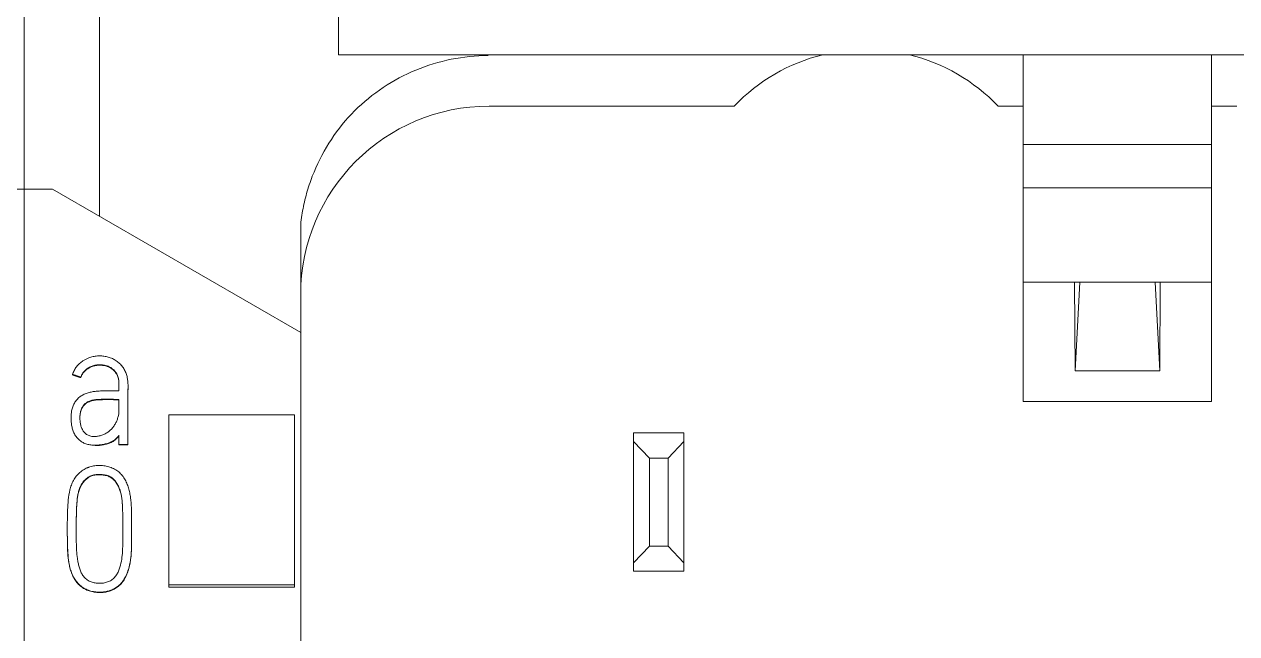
# Model space of a CAD drawing. Header units: millimetres. Extents: x 42151 to 59780, y 37376 to 44547.
# Drawn here: x 47961.03 to 47980.33, y 43298.85 to 43308.55 of the extents above; entities that cross this region are included whole.
import ezdxf

# ---------------------------------------------------------------- set-up
doc = ezdxf.new("R2010")
doc.units = ezdxf.units.MM
doc.set_wipeout_variables(frame=1)
doc.layers.add('000-PI-Oprema', color=30, linetype='Continuous', lineweight=5)
doc.layers.add('SI-ORMAR-Oprema', color=30, linetype='Continuous', lineweight=5)
doc.layers.add('004-PI-DIN Šina', color=3, linetype='Continuous')

# ---------------------------------------------------------------- blocks, each defined once
blk = doc.blocks.new('6ES7521-1BL00-0AB0')
blk.add_wipeout([(-17.4, 69.029), (17.4, 69.029), (17.4, -77.971), (-17.4, -77.971)]).dxf.layer = 'SI-ORMAR-Oprema'
blk.add_wipeout([(-17.4, 69.029), (17.4, 69.029), (17.4, -77.971), (-17.4, -77.971)]).dxf.layer = 'SI-ORMAR-Oprema'
at = {"layer": 'SI-ORMAR-Oprema'}
for p, q in [((-12.4, 58.845), (-12.4, 69.029)), ((-17.4, 62.279), (-17.4, 56.709)), ((17.4, 62.279), (17.4, 56.709)), ((-16.2, 56.276), (-16.2, 61.023)), ((12.4, 58.845), (-12.4, 58.845)), ((-1.5, 58.845), (-1.5, 57.418)), ((1.5, 58.845), (1.5, 57.418)), ((-6.1, 58.029), (-10, 58.029)), ((-1.5, 58.029), (-1.9, 58.029)), ((1.9, 58.029), (1.5, 58.029)), ((-1.5, 57.418), (-1.5, 56.729)), ((-1.5, 57.418), (1.5, 57.418)), ((1.5, 57.418), (1.5, 56.729)), ((-17.4, 56.709), (-17.4, -56.709)), ((-16.95, 56.709), (-17.4, 56.709)), ((-16.95, 56.709), (-13, 54.429)), ((-1.5, 56.729), (-1.5, 55.229)), ((-1.5, 56.729), (1.5, 56.729)), ((1.5, 56.729), (1.5, 55.229)), ((17.4, 56.709), (16.95, 56.709)), ((17.4, 56.709), (17.4, -56.709)), ((-13, 56.149), (-13, 54.429)), ((-1.5, 55.229), (-1.5, 53.329)), ((-1.5, 55.229), (1.5, 55.229)), ((-0.682, 55.229), (-0.674, 53.818)), ((-0.6, 55.229), (-0.674, 53.818)), ((0.674, 53.818), (0.6, 55.229)), ((0.674, 53.818), (0.682, 55.229)), ((1.5, 55.229), (1.5, 53.329)), ((-13, 54.429), (-13, -54.387)), ((-16.632, 53.759), (-16.632, 53.753)), ((-16.499, 53.715), (-16.499, 53.709)), ((-0.674, 53.818), (0.674, 53.818)), ((-15.748, 53.558), (-15.748, 53.565)), ((-15.892, 53.359), (-15.892, 53.221)), ((1.5, 53.329), (-1.5, 53.329)), ((-15.1, 50.411), (-15.1, 53.115)), ((-13.1, 53.115), (-15.1, 53.115)), ((-13.1, 50.411), (-13.1, 53.115)), ((-16.655, 53.07), (-16.655, 53.064)), ((-15.892, 52.791), (-15.892, 52.647)), ((-7.7, 52.829), (-6.9, 52.829)), ((-7.7, 52.695), (-7.7, 52.829)), ((-7.45, 52.429), (-7.7, 52.695)), ((-7.7, 50.762), (-7.7, 52.695)), ((-6.9, 52.695), (-7.15, 52.429)), ((-6.9, 52.829), (-6.9, 52.695)), ((-6.9, 52.695), (-6.9, 50.762)), ((-15.892, 52.647), (-15.892, 52.641)), ((-15.892, 52.647), (-15.75, 52.647)), ((-15.75, 52.641), (-15.892, 52.641)), ((-15.75, 52.647), (-15.75, 52.641)), ((-7.15, 52.429), (-7.45, 52.429)), ((-7.45, 52.429), (-7.45, 51.029)), ((-7.15, 51.029), (-7.15, 52.429)), ((-16.715, 51.315), (-16.715, 51.309)), ((-15.691, 51.267), (-15.691, 51.273)), ((-7.7, 50.762), (-7.45, 51.029)), ((-7.45, 51.029), (-7.15, 51.029)), ((-7.15, 51.029), (-6.9, 50.762)), ((-7.7, 50.629), (-7.7, 50.762)), ((-6.9, 50.762), (-6.9, 50.629)), ((-6.9, 50.629), (-7.7, 50.629)), ((-15.1, 50.377), (-15.1, 50.411)), ((-13.1, 50.411), (-15.1, 50.411)), ((-13.1, 50.377), (-15.1, 50.377)), ((-13.1, 50.377), (-13.1, 50.411))]:
    blk.add_line(p, q, dxfattribs=at)
for centre, radius, start, end in [((-4, 56.029), 2.9, 103.753, 136.3972), ((-4, 56.029), 2.9, 43.6028, 76.247), ((-10, 55.029), 3, 90, 180)]:
    blk.add_arc(centre, radius, start, end, dxfattribs=at)
for points, knots in [([(-10.017, 58.833), (-10.411, 58.833), (-11.195, 58.672), (-12.198, 58.011), (-12.691, 57.261), (-12.857, 56.8), (-12.885, 56.709)], [0, 0, 0, 0, 0.308367, 0.616734, 0.925101, 1, 1, 1, 1]), ([(-15.75, 52.647), (-15.75, 52.74), (-15.75, 52.833), (-15.75, 52.972), (-15.75, 53.018), (-15.75, 53.111), (-15.75, 53.158), (-15.75, 53.227), (-15.75, 53.25), (-15.751, 53.297), (-15.751, 53.343), (-15.751, 53.39), (-15.751, 53.436), (-15.75, 53.459), (-15.749, 53.529), (-15.747, 53.575), (-15.751, 53.644), (-15.753, 53.668), (-15.761, 53.714), (-15.766, 53.736), (-15.78, 53.78), (-15.789, 53.802), (-15.804, 53.833), (-15.81, 53.843), (-15.822, 53.863), (-15.829, 53.873), (-15.849, 53.9), (-15.865, 53.918), (-15.89, 53.942), (-15.899, 53.95), (-15.917, 53.964), (-15.927, 53.971), (-15.956, 53.99), (-15.976, 54.002), (-16.008, 54.016), (-16.019, 54.021), (-16.041, 54.029), (-16.052, 54.032), (-16.085, 54.042), (-16.108, 54.047), (-16.143, 54.051), (-16.155, 54.053), (-16.178, 54.054), (-16.19, 54.055), (-16.224, 54.054), (-16.248, 54.053), (-16.282, 54.048), (-16.294, 54.046), (-16.317, 54.041), (-16.328, 54.038), (-16.384, 54.021), (-16.426, 54.002), (-16.485, 53.963), (-16.503, 53.949), (-16.537, 53.917), (-16.553, 53.901), (-16.574, 53.873), (-16.581, 53.863), (-16.594, 53.844), (-16.611, 53.813), (-16.625, 53.781), (-16.632, 53.759)], [0, 0, 0, 0, 0.125, 0.125, 0.1875, 0.1875, 0.25, 0.25, 0.28125, 0.28125, 0.3125, 0.34375, 0.34375, 0.375, 0.375, 0.4375, 0.4375, 0.46875, 0.46875, 0.5, 0.5, 0.53125, 0.53125, 0.546875, 0.546875, 0.5625, 0.5625, 0.59375, 0.59375, 0.609375, 0.609375, 0.625, 0.625, 0.65625, 0.65625, 0.671875, 0.671875, 0.6875, 0.6875, 0.71875, 0.71875, 0.734375, 0.734375, 0.75, 0.75, 0.78125, 0.78125, 0.796875, 0.796875, 0.8125, 0.8125, 0.875, 0.875, 0.90625, 0.90625, 0.9375, 0.9375, 0.953125, 0.953125, 0.96875, 1, 1, 1, 1]), ([(-16.499, 53.715), (-16.493, 53.735), (-16.484, 53.753), (-16.469, 53.779), (-16.463, 53.788), (-16.45, 53.804), (-16.444, 53.812), (-16.422, 53.834), (-16.406, 53.846), (-16.371, 53.869), (-16.353, 53.878), (-16.316, 53.893), (-16.296, 53.9), (-16.256, 53.909), (-16.236, 53.912), (-16.205, 53.913), (-16.195, 53.913), (-16.174, 53.913), (-16.164, 53.912), (-16.133, 53.908), (-16.113, 53.904), (-16.084, 53.896), (-16.075, 53.892), (-16.056, 53.885), (-16.046, 53.88), (-16.019, 53.866), (-16.002, 53.854), (-15.979, 53.834), (-15.972, 53.827), (-15.958, 53.812), (-15.945, 53.796), (-15.934, 53.779), (-15.924, 53.761), (-15.92, 53.752), (-15.908, 53.723), (-15.902, 53.704), (-15.897, 53.673), (-15.895, 53.663), (-15.893, 53.643), (-15.893, 53.633), (-15.892, 53.602), (-15.892, 53.582), (-15.892, 53.541), (-15.892, 53.52), (-15.892, 53.5)], [0, 0, 0, 0, 0.0625, 0.0625, 0.09375, 0.09375, 0.125, 0.125, 0.1875, 0.1875, 0.25, 0.25, 0.3125, 0.3125, 0.375, 0.375, 0.40625, 0.40625, 0.4375, 0.4375, 0.5, 0.5, 0.53125, 0.53125, 0.5625, 0.5625, 0.625, 0.625, 0.65625, 0.65625, 0.6875, 0.71875, 0.71875, 0.75, 0.75, 0.8125, 0.8125, 0.84375, 0.84375, 0.875, 0.875, 0.9375, 0.9375, 1, 1, 1, 1]), ([(-15.892, 53.587), (-15.892, 53.596), (-15.892, 53.606), (-15.892, 53.626), (-15.893, 53.636), (-15.895, 53.657), (-15.897, 53.667), (-15.902, 53.697), (-15.908, 53.716), (-15.919, 53.745), (-15.924, 53.754), (-15.934, 53.772), (-15.945, 53.789), (-15.958, 53.805), (-15.971, 53.82), (-15.979, 53.827), (-16.002, 53.848), (-16.018, 53.859), (-16.045, 53.874), (-16.055, 53.878), (-16.074, 53.886), (-16.093, 53.893), (-16.113, 53.898), (-16.133, 53.902), (-16.143, 53.903), (-16.174, 53.907), (-16.195, 53.908), (-16.225, 53.906), (-16.235, 53.905), (-16.256, 53.902), (-16.266, 53.9), (-16.296, 53.894), (-16.315, 53.887), (-16.344, 53.876), (-16.353, 53.871), (-16.371, 53.862), (-16.38, 53.857), (-16.406, 53.84), (-16.422, 53.827), (-16.444, 53.806), (-16.451, 53.798), (-16.463, 53.782), (-16.474, 53.765), (-16.484, 53.747), (-16.492, 53.728), (-16.496, 53.719), (-16.499, 53.709)], [0, 0, 0, 0, 0.033132, 0.033132, 0.067663, 0.067663, 0.102194, 0.102194, 0.171256, 0.171256, 0.205787, 0.205787, 0.240318, 0.274849, 0.274849, 0.30938, 0.30938, 0.378442, 0.378442, 0.412973, 0.412973, 0.447504, 0.482035, 0.482035, 0.516566, 0.516566, 0.585628, 0.585628, 0.620159, 0.620159, 0.65469, 0.65469, 0.723752, 0.723752, 0.758283, 0.758283, 0.792814, 0.792814, 0.861876, 0.861876, 0.896407, 0.896407, 0.930938, 0.965469, 0.965469, 1, 1, 1, 1]), ([(-15.892, 53.5), (-15.936, 53.501), (-15.98, 53.501), (-16.046, 53.5), (-16.068, 53.5), (-16.112, 53.499), (-16.156, 53.498), (-16.2, 53.496), (-16.244, 53.493), (-16.266, 53.491), (-16.31, 53.485), (-16.332, 53.481), (-16.364, 53.474), (-16.374, 53.471), (-16.396, 53.465), (-16.406, 53.461), (-16.437, 53.45), (-16.457, 53.44), (-16.494, 53.419), (-16.512, 53.406), (-16.546, 53.377), (-16.561, 53.361), (-16.588, 53.327), (-16.599, 53.309), (-16.619, 53.269), (-16.627, 53.249), (-16.64, 53.207), (-16.645, 53.186), (-16.65, 53.153), (-16.651, 53.142), (-16.653, 53.121), (-16.656, 53.088), (-16.656, 53.056), (-16.653, 53.012), (-16.651, 52.991), (-16.647, 52.958), (-16.645, 52.947), (-16.641, 52.926), (-16.639, 52.915), (-16.631, 52.883), (-16.624, 52.863), (-16.611, 52.833), (-16.606, 52.823), (-16.596, 52.803), (-16.59, 52.794), (-16.572, 52.767), (-16.559, 52.75), (-16.536, 52.726), (-16.528, 52.719), (-16.511, 52.705), (-16.502, 52.698), (-16.474, 52.68), (-16.455, 52.67), (-16.424, 52.658), (-16.414, 52.654), (-16.392, 52.648), (-16.382, 52.645), (-16.35, 52.638), (-16.328, 52.635), (-16.284, 52.632), (-16.262, 52.633), (-16.218, 52.635), (-16.196, 52.638), (-16.153, 52.645), (-16.131, 52.649), (-16.099, 52.656), (-16.088, 52.659), (-16.067, 52.665), (-16.057, 52.668), (-16.026, 52.68), (-16.006, 52.689), (-15.978, 52.707), (-15.969, 52.713), (-15.952, 52.727), (-15.944, 52.734), (-15.92, 52.757), (-15.905, 52.773), (-15.892, 52.791)], [0, 0, 0, 0, 0.0625, 0.0625, 0.09375, 0.09375, 0.125, 0.15625, 0.15625, 0.1875, 0.1875, 0.21875, 0.21875, 0.234375, 0.234375, 0.25, 0.25, 0.28125, 0.28125, 0.3125, 0.3125, 0.34375, 0.34375, 0.375, 0.375, 0.40625, 0.40625, 0.4375, 0.4375, 0.453125, 0.453125, 0.46875, 0.5, 0.5, 0.53125, 0.53125, 0.546875, 0.546875, 0.5625, 0.5625, 0.59375, 0.59375, 0.609375, 0.609375, 0.625, 0.625, 0.65625, 0.65625, 0.671875, 0.671875, 0.6875, 0.6875, 0.71875, 0.71875, 0.734375, 0.734375, 0.75, 0.75, 0.78125, 0.78125, 0.8125, 0.8125, 0.84375, 0.84375, 0.875, 0.875, 0.890625, 0.890625, 0.90625, 0.90625, 0.9375, 0.9375, 0.953125, 0.953125, 0.96875, 0.96875, 1, 1, 1, 1]), ([(-15.892, 53.221), (-15.891, 53.182), (-15.894, 53.143), (-15.904, 53.095), (-15.907, 53.086), (-15.912, 53.067), (-15.915, 53.057), (-15.924, 53.029), (-15.932, 53.011), (-15.949, 52.977), (-15.959, 52.96), (-15.975, 52.935), (-15.981, 52.927), (-15.993, 52.912), (-15.999, 52.904), (-16.019, 52.882), (-16.033, 52.869), (-16.064, 52.845), (-16.08, 52.834), (-16.106, 52.819), (-16.115, 52.815), (-16.133, 52.806), (-16.142, 52.803), (-16.169, 52.792), (-16.188, 52.786), (-16.227, 52.777), (-16.246, 52.774), (-16.276, 52.771), (-16.286, 52.771), (-16.305, 52.772), (-16.315, 52.773), (-16.345, 52.778), (-16.364, 52.784), (-16.391, 52.796), (-16.399, 52.801), (-16.416, 52.812), (-16.423, 52.818), (-16.438, 52.831), (-16.445, 52.839), (-16.457, 52.854), (-16.463, 52.862), (-16.473, 52.879), (-16.478, 52.888), (-16.486, 52.906), (-16.49, 52.915), (-16.499, 52.942), (-16.504, 52.962), (-16.509, 52.991), (-16.51, 53), (-16.512, 53.02), (-16.516, 53.069), (-16.514, 53.117), (-16.504, 53.166), (-16.501, 53.175), (-16.495, 53.194), (-16.492, 53.203), (-16.48, 53.231), (-16.471, 53.248), (-16.453, 53.272), (-16.446, 53.279), (-16.432, 53.293), (-16.424, 53.299), (-16.408, 53.311), (-16.4, 53.316), (-16.382, 53.326), (-16.373, 53.33), (-16.346, 53.341), (-16.327, 53.347), (-16.288, 53.355), (-16.268, 53.358), (-16.229, 53.362), (-16.209, 53.362), (-16.169, 53.364), (-16.149, 53.364), (-16.09, 53.365), (-16.05, 53.365), (-15.971, 53.364), (-15.931, 53.362), (-15.892, 53.359)], [0, 0, 0, 0, 0.0625, 0.0625, 0.078125, 0.078125, 0.09375, 0.09375, 0.125, 0.125, 0.15625, 0.15625, 0.171875, 0.171875, 0.1875, 0.1875, 0.21875, 0.21875, 0.25, 0.25, 0.265625, 0.265625, 0.28125, 0.28125, 0.3125, 0.3125, 0.34375, 0.34375, 0.359375, 0.359375, 0.375, 0.375, 0.40625, 0.40625, 0.421875, 0.421875, 0.4375, 0.4375, 0.453125, 0.453125, 0.46875, 0.46875, 0.484375, 0.484375, 0.5, 0.5, 0.53125, 0.53125, 0.546875, 0.546875, 0.5625, 0.625, 0.625, 0.640625, 0.640625, 0.65625, 0.65625, 0.6875, 0.6875, 0.703125, 0.703125, 0.71875, 0.71875, 0.734375, 0.734375, 0.75, 0.75, 0.78125, 0.78125, 0.8125, 0.8125, 0.84375, 0.84375, 0.875, 0.875, 0.9375, 0.9375, 1, 1, 1, 1]), ([(-15.892, 53.353), (-15.931, 53.356), (-15.969, 53.358), (-16.046, 53.359), (-16.085, 53.359), (-16.143, 53.358), (-16.162, 53.357), (-16.2, 53.357), (-16.22, 53.356), (-16.258, 53.353), (-16.277, 53.351), (-16.306, 53.345), (-16.316, 53.343), (-16.335, 53.338), (-16.344, 53.335), (-16.372, 53.325), (-16.39, 53.316), (-16.415, 53.3), (-16.423, 53.294), (-16.438, 53.281), (-16.445, 53.274), (-16.458, 53.259), (-16.464, 53.251), (-16.475, 53.234), (-16.479, 53.225), (-16.488, 53.207), (-16.491, 53.198), (-16.498, 53.18), (-16.501, 53.17), (-16.511, 53.129), (-16.515, 53.096), (-16.515, 53.064)], [0, 0, 0, 0, 0.14645, 0.14645, 0.292901, 0.292901, 0.366126, 0.366126, 0.439351, 0.439351, 0.512576, 0.512576, 0.549189, 0.549189, 0.585802, 0.585802, 0.659027, 0.659027, 0.695639, 0.695639, 0.732252, 0.732252, 0.768865, 0.768865, 0.805477, 0.805477, 0.84209, 0.84209, 0.878702, 0.878702, 1, 1, 1, 1]), ([(-15.892, 52.785), (-15.905, 52.767), (-15.92, 52.751), (-15.943, 52.728), (-15.951, 52.721), (-15.969, 52.707), (-15.978, 52.701), (-16.005, 52.683), (-16.025, 52.674), (-16.066, 52.659), (-16.087, 52.653), (-16.13, 52.643), (-16.151, 52.639), (-16.194, 52.632), (-16.227, 52.628), (-16.26, 52.627), (-16.272, 52.627)], [0, 0, 0, 0, 0.15321, 0.15321, 0.229815, 0.229815, 0.306419, 0.306419, 0.459629, 0.459629, 0.612839, 0.612839, 0.766049, 0.766049, 0.919258, 1, 1, 1, 1]), ([(-16.374, 52.283), (-16.348, 52.293), (-16.322, 52.3), (-16.269, 52.309), (-16.243, 52.312), (-16.188, 52.313), (-16.161, 52.311), (-16.108, 52.304), (-16.082, 52.298), (-16.029, 52.283), (-16.004, 52.273), (-15.968, 52.256), (-15.956, 52.25), (-15.933, 52.236), (-15.921, 52.228), (-15.889, 52.204), (-15.87, 52.185), (-15.843, 52.155), (-15.835, 52.144), (-15.819, 52.123), (-15.812, 52.111), (-15.791, 52.077), (-15.779, 52.053), (-15.758, 52.004), (-15.749, 51.979), (-15.737, 51.94), (-15.733, 51.927), (-15.727, 51.902), (-15.718, 51.863), (-15.703, 51.771), (-15.698, 51.692), (-15.693, 51.587), (-15.692, 51.534), (-15.691, 51.429), (-15.691, 51.376), (-15.691, 51.27), (-15.691, 51.164), (-15.692, 51.059), (-15.696, 50.953), (-15.698, 50.9), (-15.709, 50.795), (-15.718, 50.743), (-15.735, 50.678), (-15.739, 50.665), (-15.747, 50.64), (-15.751, 50.627), (-15.765, 50.589), (-15.776, 50.564), (-15.795, 50.529), (-15.801, 50.517), (-15.815, 50.494), (-15.823, 50.482), (-15.846, 50.45), (-15.863, 50.429), (-15.892, 50.402), (-15.903, 50.393), (-15.924, 50.376), (-15.936, 50.369), (-15.97, 50.347), (-15.994, 50.336), (-16.032, 50.322), (-16.045, 50.317), (-16.072, 50.31), (-16.085, 50.307), (-16.125, 50.299), (-16.151, 50.296), (-16.205, 50.294), (-16.233, 50.295), (-16.287, 50.301), (-16.313, 50.306), (-16.352, 50.317), (-16.365, 50.321), (-16.391, 50.33), (-16.403, 50.335), (-16.44, 50.353), (-16.463, 50.366), (-16.496, 50.39), (-16.507, 50.399), (-16.527, 50.417), (-16.537, 50.427), (-16.564, 50.457), (-16.58, 50.478), (-16.602, 50.512), (-16.609, 50.524), (-16.622, 50.548), (-16.628, 50.56), (-16.644, 50.597), (-16.654, 50.622), (-16.666, 50.66), (-16.669, 50.673), (-16.676, 50.699), (-16.679, 50.712), (-16.687, 50.752), (-16.691, 50.778), (-16.709, 50.911), (-16.712, 51.017), (-16.714, 51.177), (-16.715, 51.231), (-16.715, 51.337), (-16.715, 51.391), (-16.713, 51.497), (-16.712, 51.551), (-16.707, 51.657), (-16.704, 51.71), (-16.693, 51.816), (-16.686, 51.869), (-16.667, 51.947), (-16.66, 51.973), (-16.646, 52.011), (-16.641, 52.024), (-16.63, 52.049), (-16.624, 52.061), (-16.604, 52.097), (-16.589, 52.119), (-16.563, 52.151), (-16.554, 52.162), (-16.535, 52.181), (-16.525, 52.191), (-16.494, 52.217), (-16.472, 52.233), (-16.436, 52.255), (-16.424, 52.261), (-16.406, 52.27), (-16.396, 52.274), (-16.387, 52.278), (-16.38, 52.281), (-16.377, 52.282), (-16.374, 52.283)], [0, 0, 0, 0, 0.015625, 0.015625, 0.03125, 0.03125, 0.046875, 0.046875, 0.0625, 0.0625, 0.078125, 0.078125, 0.085937, 0.085937, 0.09375, 0.09375, 0.109375, 0.109375, 0.117187, 0.117187, 0.125, 0.125, 0.140625, 0.140625, 0.15625, 0.15625, 0.164062, 0.164062, 0.171875, 0.1875, 0.21875, 0.21875, 0.25, 0.25, 0.28125, 0.28125, 0.3125, 0.34375, 0.34375, 0.375, 0.375, 0.40625, 0.40625, 0.414062, 0.414062, 0.421875, 0.421875, 0.4375, 0.4375, 0.445312, 0.445312, 0.453125, 0.453125, 0.46875, 0.46875, 0.476562, 0.476562, 0.484375, 0.484375, 0.5, 0.5, 0.507812, 0.507812, 0.515625, 0.515625, 0.53125, 0.53125, 0.546875, 0.546875, 0.5625, 0.5625, 0.570312, 0.570312, 0.578125, 0.578125, 0.59375, 0.59375, 0.601562, 0.601562, 0.609375, 0.609375, 0.625, 0.625, 0.632812, 0.632812, 0.640625, 0.640625, 0.65625, 0.65625, 0.664062, 0.664062, 0.671875, 0.671875, 0.6875, 0.6875, 0.75, 0.75, 0.78125, 0.78125, 0.8125, 0.8125, 0.84375, 0.84375, 0.875, 0.875, 0.90625, 0.90625, 0.921875, 0.921875, 0.929687, 0.929687, 0.9375, 0.9375, 0.953125, 0.953125, 0.960937, 0.960937, 0.96875, 0.96875, 0.984375, 0.984375, 0.992187, 0.992187, 0.996094, 0.998047, 0.998047, 1, 1, 1, 1]), ([(-16.031, 52.131), (-16.011, 52.12), (-15.993, 52.107), (-15.961, 52.075), (-15.947, 52.058), (-15.922, 52.021), (-15.911, 52.001), (-15.892, 51.961), (-15.883, 51.94), (-15.862, 51.877), (-15.853, 51.834), (-15.845, 51.768), (-15.843, 51.745), (-15.839, 51.701), (-15.838, 51.679), (-15.833, 51.568), (-15.83, 51.479), (-15.829, 51.3), (-15.83, 51.211), (-15.831, 51.078), (-15.832, 51.011), (-15.836, 50.944), (-15.839, 50.9), (-15.842, 50.878), (-15.85, 50.811), (-15.858, 50.768), (-15.875, 50.703), (-15.881, 50.682), (-15.896, 50.64), (-15.905, 50.619), (-15.92, 50.589), (-15.926, 50.58), (-15.938, 50.561), (-15.944, 50.552), (-15.965, 50.525), (-15.981, 50.51), (-16.008, 50.49), (-16.018, 50.483), (-16.037, 50.472), (-16.047, 50.468), (-16.068, 50.459), (-16.079, 50.455), (-16.1, 50.449), (-16.111, 50.446), (-16.144, 50.439), (-16.166, 50.437), (-16.2, 50.436), (-16.211, 50.436), (-16.234, 50.437), (-16.245, 50.438), (-16.278, 50.442), (-16.3, 50.447), (-16.332, 50.457), (-16.343, 50.461), (-16.363, 50.47), (-16.383, 50.48), (-16.402, 50.493), (-16.42, 50.507), (-16.428, 50.514), (-16.443, 50.53), (-16.451, 50.539), (-16.464, 50.557), (-16.47, 50.566), (-16.487, 50.595), (-16.497, 50.615), (-16.514, 50.656), (-16.521, 50.678), (-16.533, 50.721), (-16.538, 50.742), (-16.547, 50.785), (-16.558, 50.851), (-16.564, 50.916), (-16.572, 51.047), (-16.573, 51.135), (-16.573, 51.267), (-16.573, 51.311), (-16.572, 51.399), (-16.572, 51.443), (-16.571, 51.53), (-16.57, 51.574), (-16.566, 51.662), (-16.563, 51.706), (-16.555, 51.793), (-16.549, 51.837), (-16.536, 51.891), (-16.533, 51.901), (-16.527, 51.922), (-16.523, 51.933), (-16.512, 51.963), (-16.503, 51.983), (-16.481, 52.022), (-16.469, 52.04), (-16.441, 52.074), (-16.426, 52.09), (-16.4, 52.111), (-16.391, 52.118), (-16.373, 52.13), (-16.363, 52.136), (-16.343, 52.145), (-16.333, 52.149), (-16.312, 52.156), (-16.301, 52.159), (-16.269, 52.166), (-16.247, 52.168), (-16.213, 52.169), (-16.202, 52.169), (-16.18, 52.168), (-16.169, 52.167), (-16.136, 52.164), (-16.114, 52.161), (-16.082, 52.152), (-16.071, 52.149), (-16.056, 52.143), (-16.048, 52.14), (-16.041, 52.136), (-16.036, 52.134), (-16.033, 52.132), (-16.031, 52.131)], [0, 0, 0, 0, 0.015625, 0.015625, 0.03125, 0.03125, 0.046875, 0.046875, 0.0625, 0.0625, 0.09375, 0.09375, 0.109375, 0.109375, 0.125, 0.125, 0.1875, 0.1875, 0.25, 0.25, 0.28125, 0.296875, 0.296875, 0.3125, 0.3125, 0.34375, 0.34375, 0.359375, 0.359375, 0.375, 0.375, 0.382813, 0.382813, 0.390625, 0.390625, 0.40625, 0.40625, 0.414063, 0.414063, 0.421875, 0.421875, 0.429688, 0.429688, 0.4375, 0.4375, 0.453125, 0.453125, 0.460938, 0.460938, 0.46875, 0.46875, 0.484375, 0.484375, 0.492188, 0.492188, 0.5, 0.507813, 0.507813, 0.515625, 0.515625, 0.523438, 0.523438, 0.53125, 0.53125, 0.546875, 0.546875, 0.5625, 0.5625, 0.578125, 0.578125, 0.59375, 0.625, 0.625, 0.6875, 0.6875, 0.71875, 0.71875, 0.75, 0.75, 0.78125, 0.78125, 0.8125, 0.8125, 0.84375, 0.84375, 0.851563, 0.851563, 0.859375, 0.859375, 0.875, 0.875, 0.890625, 0.890625, 0.90625, 0.90625, 0.914063, 0.914063, 0.921875, 0.921875, 0.929688, 0.929688, 0.9375, 0.9375, 0.953125, 0.953125, 0.960938, 0.960938, 0.96875, 0.96875, 0.984375, 0.984375, 0.992188, 0.992188, 0.996094, 0.998047, 0.998047, 1, 1, 1, 1]), ([(-16.031, 52.125), (-16.051, 52.136), (-16.071, 52.143), (-16.104, 52.152), (-16.115, 52.154), (-16.137, 52.158), (-16.148, 52.159), (-16.181, 52.163), (-16.204, 52.164), (-16.248, 52.162), (-16.27, 52.16), (-16.303, 52.153), (-16.314, 52.15), (-16.335, 52.142), (-16.346, 52.138), (-16.366, 52.128), (-16.375, 52.122), (-16.394, 52.11), (-16.403, 52.103), (-16.42, 52.088), (-16.428, 52.081), (-16.444, 52.064), (-16.451, 52.056), (-16.472, 52.029), (-16.484, 52.011), (-16.5, 51.981), (-16.505, 51.971), (-16.514, 51.951), (-16.518, 51.941), (-16.53, 51.909), (-16.536, 51.887), (-16.55, 51.823), (-16.556, 51.779), (-16.564, 51.691), (-16.567, 51.646), (-16.57, 51.558), (-16.571, 51.513), (-16.572, 51.425), (-16.573, 51.38), (-16.573, 51.297), (-16.573, 51.259), (-16.573, 51.22)], [0, 0, 0, 0, 0.050638, 0.050638, 0.075957, 0.075957, 0.101276, 0.101276, 0.151914, 0.151914, 0.202552, 0.202552, 0.227871, 0.227871, 0.25319, 0.25319, 0.278509, 0.278509, 0.303828, 0.303828, 0.329147, 0.329147, 0.354466, 0.354466, 0.405104, 0.405104, 0.430423, 0.430423, 0.455742, 0.455742, 0.50638, 0.50638, 0.607656, 0.607656, 0.708933, 0.708933, 0.810209, 0.810209, 0.911485, 0.911485, 1, 1, 1, 1]), ([(-15.829, 51.315), (-15.829, 51.341), (-15.829, 51.366), (-15.83, 51.479), (-15.833, 51.567), (-15.839, 51.699), (-15.842, 51.743), (-15.854, 51.831), (-15.863, 51.874), (-15.884, 51.936), (-15.892, 51.956), (-15.906, 51.986), (-15.912, 51.996), (-15.923, 52.015), (-15.934, 52.034), (-15.948, 52.052), (-15.962, 52.069), (-15.969, 52.077), (-15.985, 52.093), (-15.994, 52.1), (-16.007, 52.11), (-16.012, 52.113), (-16.021, 52.119), (-16.026, 52.122), (-16.031, 52.125)], [0, 0, 0, 0, 0.086827, 0.086827, 0.391218, 0.391218, 0.543414, 0.543414, 0.695609, 0.695609, 0.771707, 0.771707, 0.809756, 0.809756, 0.847805, 0.885853, 0.885853, 0.923902, 0.923902, 0.961951, 0.961951, 0.980976, 0.980976, 1, 1, 1, 1]), ([(-16.715, 51.309), (-16.715, 51.246), (-16.714, 51.184), (-16.713, 51.067), (-16.712, 51.014), (-16.707, 50.907), (-16.702, 50.854), (-16.688, 50.747), (-16.678, 50.695), (-16.658, 50.631), (-16.654, 50.618), (-16.645, 50.593), (-16.64, 50.58), (-16.623, 50.544), (-16.611, 50.52), (-16.59, 50.487), (-16.582, 50.476), (-16.566, 50.454), (-16.557, 50.444), (-16.531, 50.413), (-16.511, 50.395), (-16.479, 50.371), (-16.468, 50.363), (-16.444, 50.349), (-16.432, 50.343), (-16.396, 50.326), (-16.371, 50.316), (-16.332, 50.305), (-16.319, 50.302), (-16.292, 50.297), (-16.279, 50.295), (-16.239, 50.29), (-16.212, 50.288), (-16.171, 50.289), (-16.157, 50.29), (-16.131, 50.293), (-16.117, 50.295), (-16.078, 50.302), (-16.052, 50.309), (-16.014, 50.322), (-16.001, 50.327), (-15.977, 50.339), (-15.965, 50.345), (-15.93, 50.365), (-15.908, 50.381), (-15.878, 50.409), (-15.869, 50.418), (-15.851, 50.439), (-15.834, 50.459), (-15.819, 50.482), (-15.805, 50.505), (-15.798, 50.516), (-15.779, 50.552), (-15.768, 50.577), (-15.749, 50.626), (-15.741, 50.652), (-15.727, 50.703), (-15.721, 50.73), (-15.711, 50.782), (-15.707, 50.809), (-15.698, 50.888), (-15.696, 50.941), (-15.692, 51.048), (-15.692, 51.101), (-15.691, 51.192), (-15.691, 51.23), (-15.691, 51.267)], [0, 0, 0, 0, 0.073866, 0.073866, 0.136839, 0.136839, 0.199811, 0.199811, 0.262783, 0.262783, 0.278526, 0.278526, 0.29427, 0.29427, 0.325756, 0.325756, 0.341499, 0.341499, 0.357242, 0.357242, 0.388728, 0.388728, 0.404471, 0.404471, 0.420214, 0.420214, 0.4517, 0.4517, 0.467443, 0.467443, 0.483186, 0.483186, 0.514673, 0.514673, 0.530416, 0.530416, 0.546159, 0.546159, 0.577645, 0.577645, 0.593388, 0.593388, 0.609131, 0.609131, 0.640617, 0.640617, 0.65636, 0.65636, 0.672103, 0.687846, 0.687846, 0.703589, 0.703589, 0.735076, 0.735076, 0.766562, 0.766562, 0.798048, 0.798048, 0.829534, 0.829534, 0.892506, 0.892506, 0.955479, 0.955479, 1, 1, 1, 1])]:
    blk.add_open_spline(points, degree=3, knots=knots, dxfattribs=at)
for points in [[(-12.885, 56.709), (-12.913, 56.618), (-12.96, 56.433), (-12.99, 56.245), (-13, 56.149)], [(-15.748, 53.558), (-15.748, 53.532), (-15.749, 53.505), (-15.75, 53.478)]]:
    blk.add_open_spline(points, degree=3, dxfattribs=at)
for points, weights in [([(-16.632, 53.759), (-16.566, 53.737), (-16.499, 53.715)], [0.499999970269, 0.500000029731, 0.499999970269]), ([(-16.499, 53.709), (-16.566, 53.731), (-16.632, 53.753)], [0.499999611809, 0.500000388191, 0.499999611809])]:
    blk.add_rational_spline(points, weights, degree=2, dxfattribs=at)
blk = doc.blocks.new('*U117')
at = {"layer": '004-PI-DIN Šina'}
for p, q in [((297.61, 57.85), (-241.3, 57.85)), ((297.61, 57.789), (-241.3, 57.789)), ((297.61, 52.625), (-241.3, 52.625))]:
    blk.add_line(p, q, dxfattribs=at)

msp = doc.modelspace()

# ---------------------------------------------------------------- block references
at = {"layer": '000-PI-Oprema'}
msp.add_blockref('*U117', (48098.326, 43246.632), dxfattribs=at)

# ---------------------------------------------------------------- next in the draw order: block references
at = {"layer": '000-PI-Oprema', "ltscale": 0.25}
msp.add_blockref('6ES7521-1BL00-0AB0', (47978.427, 43249.218), dxfattribs=at)

# ---------------------------------------------------------------- next in the draw order: block references
msp.add_blockref('6ES7521-1BL00-0AB0', (47943.627, 43249.218), dxfattribs=at)

doc.saveas('drawing.dxf')
